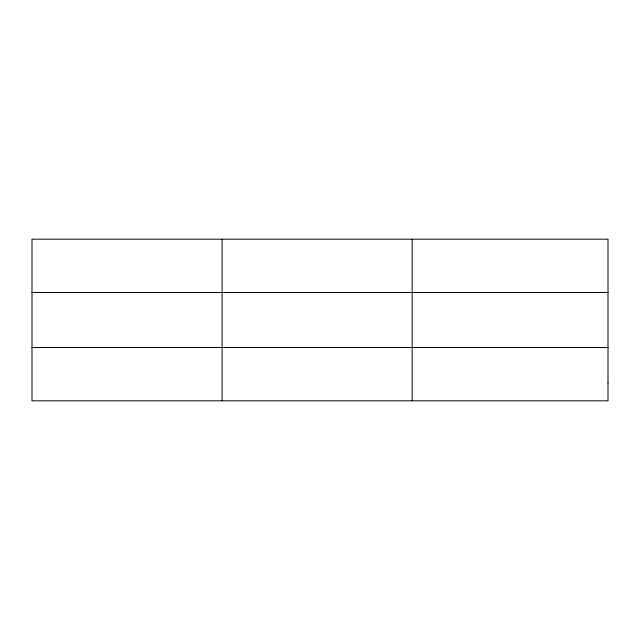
<?xml version="1.0" encoding="UTF-8"?>
<svg xmlns="http://www.w3.org/2000/svg" width="640" height="640" viewBox="0 0 640 640"><rect width="100%" height="100%" fill="white"/><g stroke="black" fill="none" stroke-linecap="round" stroke-linejoin="round"><path stroke-width="0.96" d="M222.08 239.184L222.08 400.816M412.16 239.184L412.16 400.816M32 292.52L608 292.52M32 347.48L608 347.48M608 383.04L608 400.816L32 400.816L32 239.184L608 239.184L608 383.04"/></g></svg>
